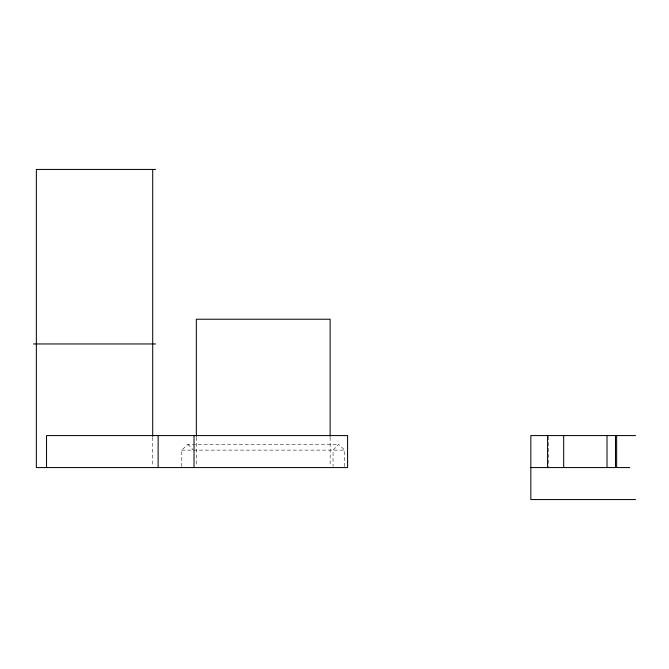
<?xml version="1.0" encoding="UTF-8"?>
<svg xmlns="http://www.w3.org/2000/svg" width="669" height="669" viewBox="0 0 669 669"><rect width="100%" height="100%" fill="white"/><g stroke="black" fill="none" stroke-linecap="round" stroke-linejoin="round"><path stroke-width="0.5" stroke-dasharray="3.35 2.51" d="M344.677 466.544L344.677 450.12L338.648 444.3L333.045 450.12L333.045 466.544M181.792 466.544L181.792 450.12L187.83 444.3L338.648 444.3M181.792 450.12L344.677 450.12M187.83 444.3L193.425 450.12M548.714 436.606L548.714 466.544M330.135 437.275L330.135 466.527M196.335 437.275L196.335 466.527M152.708 437.342L152.708 466.544"/><path stroke-width="1" d="M155.618 169.433L36.36 169.433L36.36 467.572L347.587 467.572L347.587 435.578L46.537 435.578L46.537 467.572M33.45 343.958L155.618 343.958M635.55 435.578L530.835 435.578L530.835 499.567L635.55 499.567M530.835 467.572L629.73 467.572M616.642 435.578L616.642 467.572M615.488 435.578L615.488 467.572M607.017 435.578L607.017 467.572M563.674 435.578L563.674 467.572M547.577 435.578L547.577 467.572M330.135 436.23L330.135 319.23L196.335 319.23L196.335 436.23M194.027 435.578L194.027 467.572M158.127 435.578L158.127 467.572M152.708 169.433L152.708 436.297"/></g></svg>
